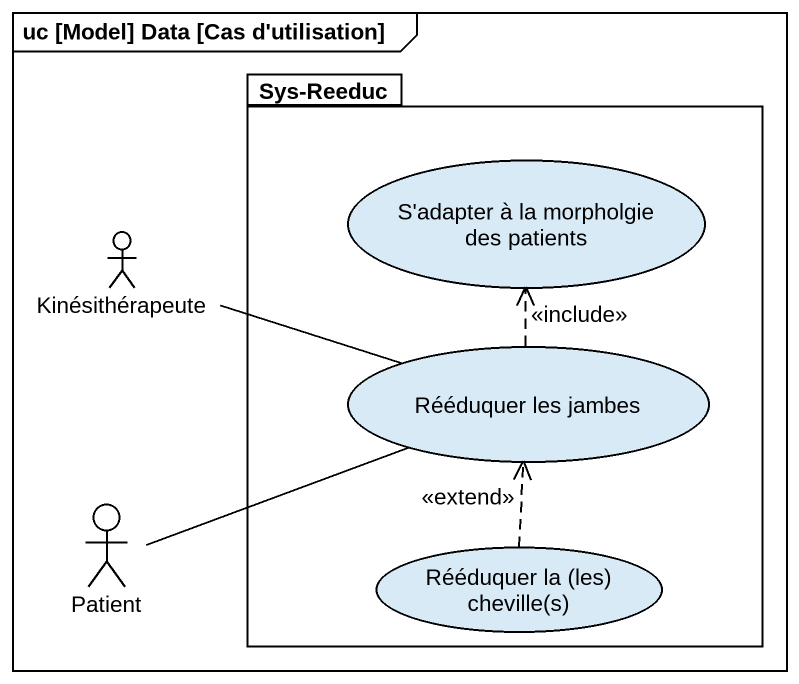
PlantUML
@startuml
mainframe uc [Model] Data [Cas d'utilisation]
package "Sys-Reeduc" as Sys_Reeduc {
  usecase "S'adapter à la morpholgie des patients" as S_adapter_à_la_morpholgie
  usecase "Rééduquer les jambes" as Rééduquer_les_jambes
  usecase "Rééduquer la (les) cheville(s)" as Rééduquer_la_les_cheville_s
}
actor Kinésithérapeute
actor Patient
Kinésithérapeute -right- Rééduquer_les_jambes
Rééduquer_les_jambes .up.> S_adapter_à_la_morpholgie : <<include>>
Patient -right- Rééduquer_les_jambes
Rééduquer_la_les_cheville_s .up.> Rééduquer_les_jambes : <<extend>>
@enduml
